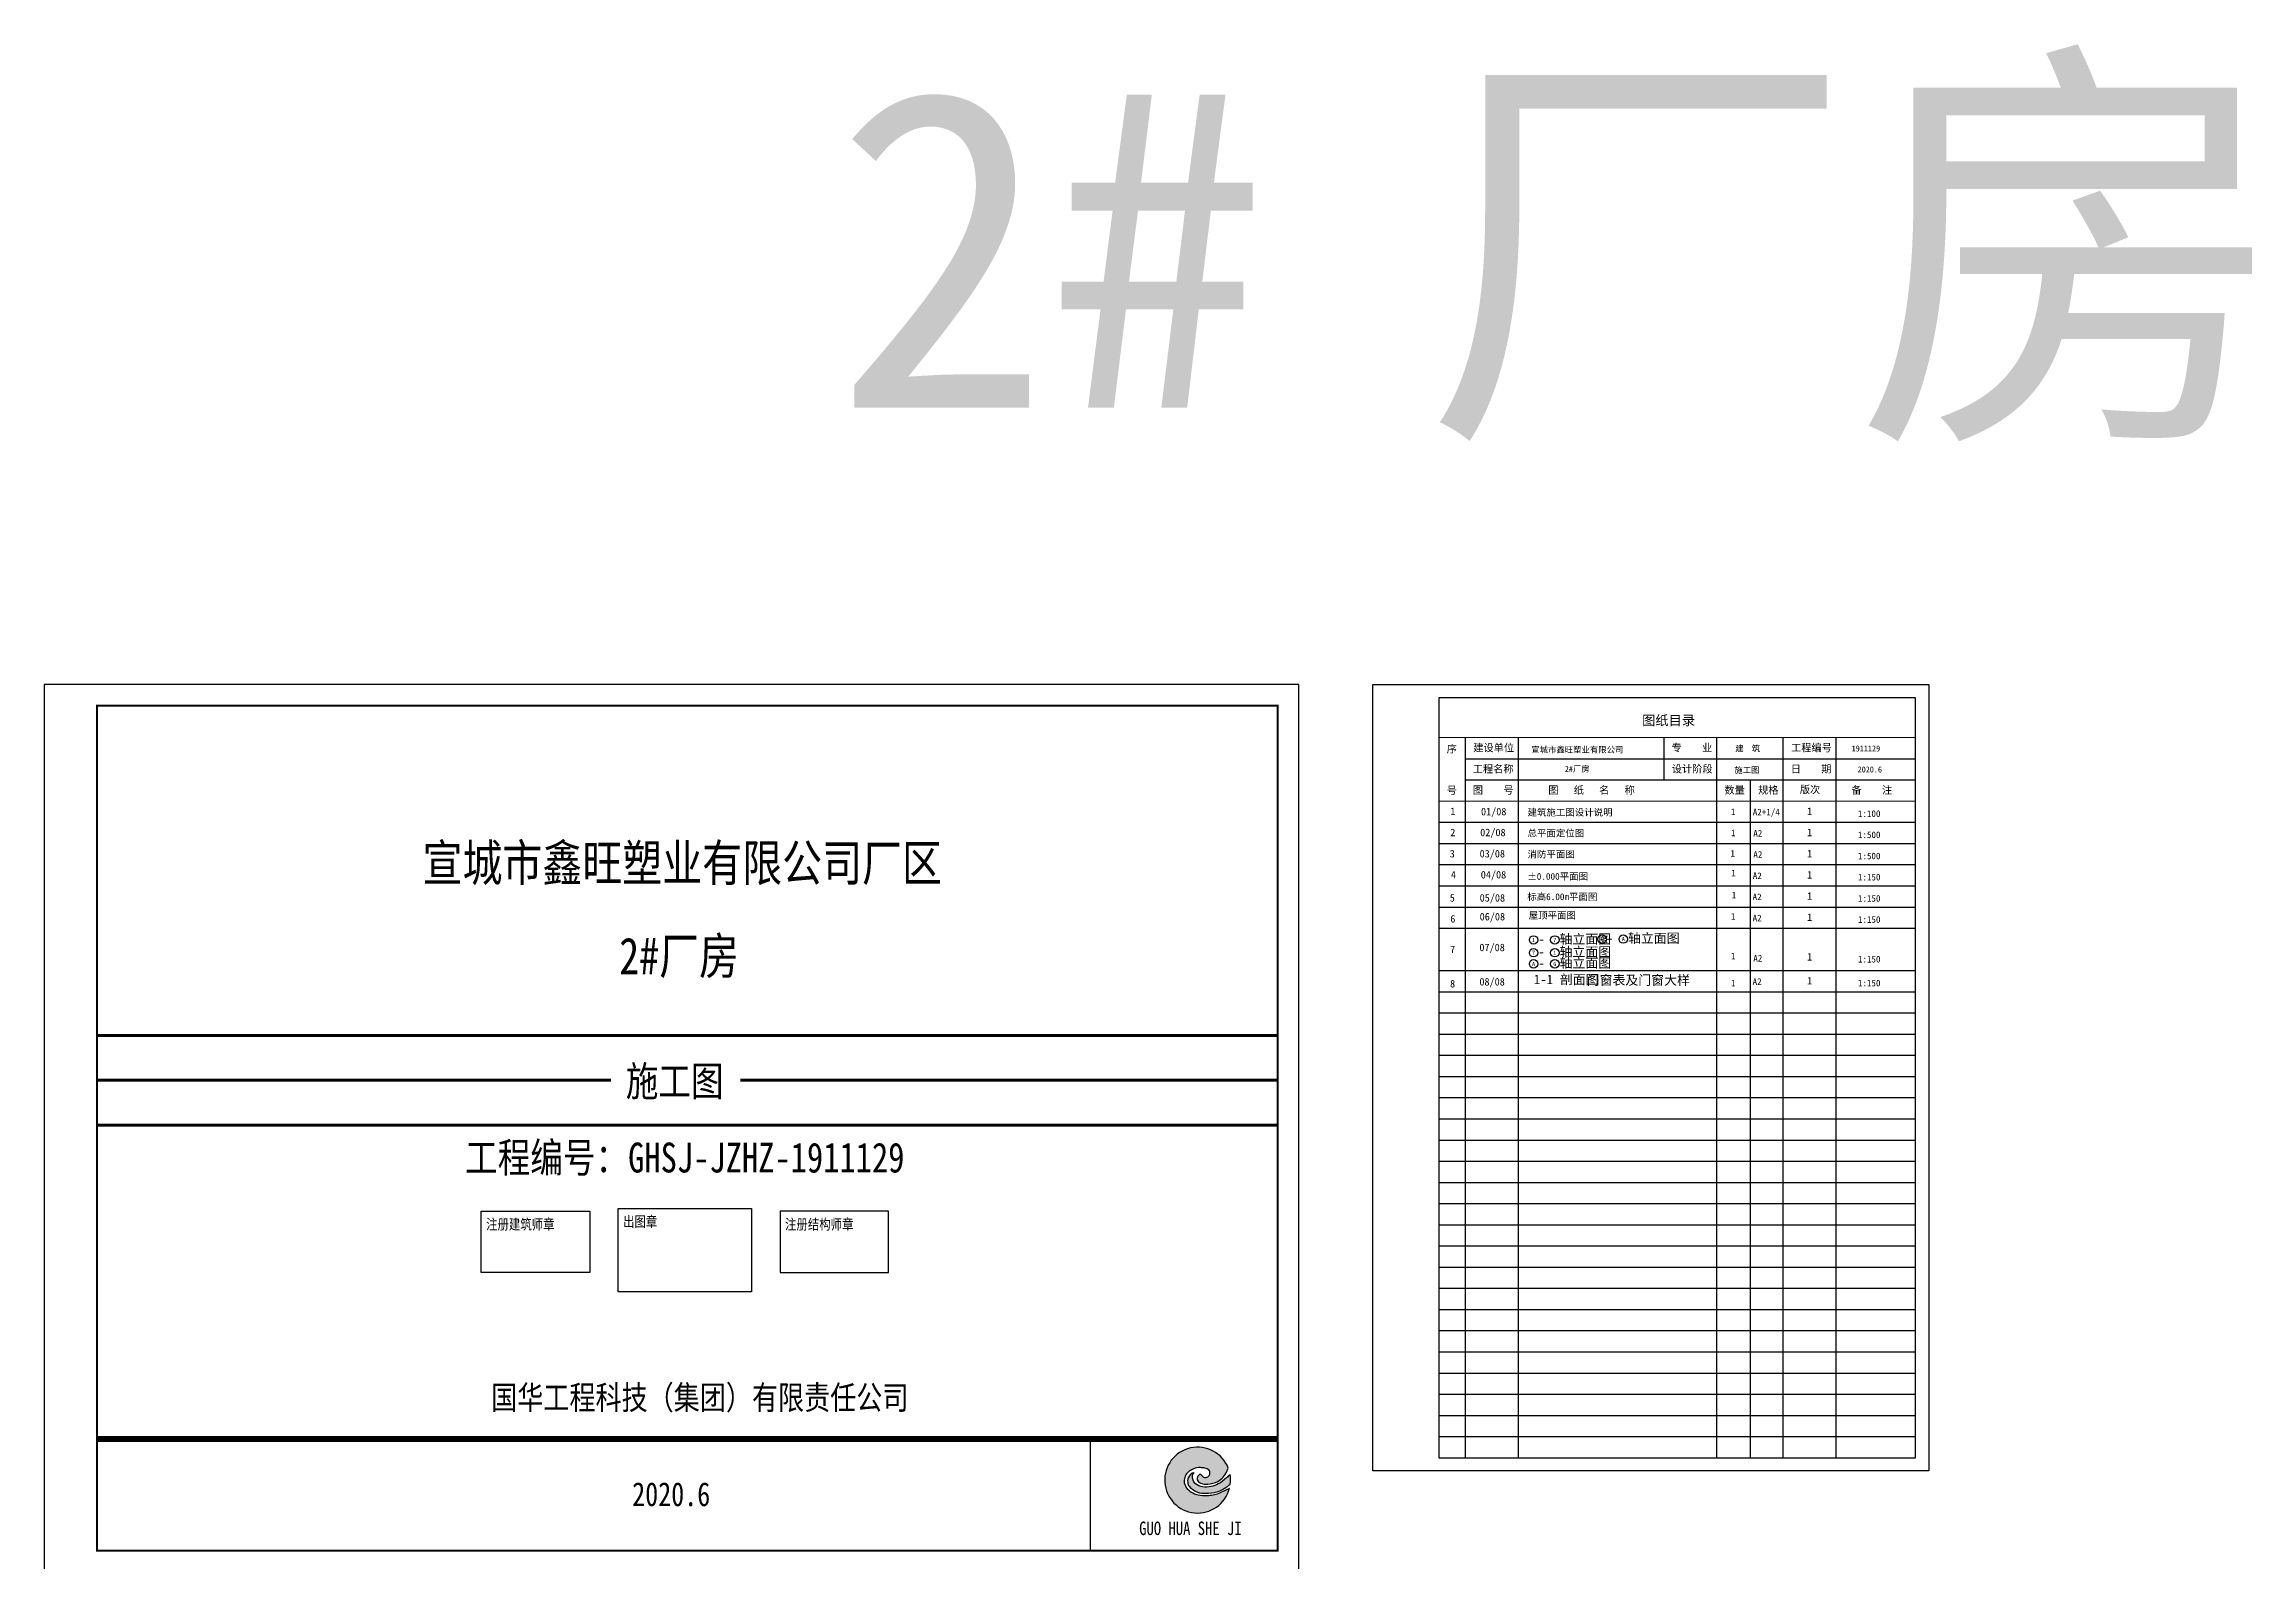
# Model space of a CAD drawing. Extents: x -21908402 to 2004492, y 83987 to 5079726.
# Drawn here: x 1811392 to 1915911, y 441462 to 513302 of the extents above; entities that cross this region are included whole.
import ezdxf
from ezdxf.enums import TextEntityAlignment as Align

# ---------------------------------------------------------------- set-up
doc = ezdxf.new("R2010")
doc.units = 0
doc.header["$LTSCALE"] = 1000
doc.layers.get('0').update_dxf_attribs({"linetype": 'CONTINUOUS'})
for name, color, linetype in [('PP-COM', 7, 'CONTINUOUS'), ('PUB_TEXT', 7, 'CONTINUOUS'), ('PUB_TITLE', 4, 'CONTINUOUS'), ('TEXT', 7, 'CONTINUOUS'), ('TITLE', 4, 'CONTINUOUS'), ('图签', 4, 'CONTINUOUS')]:
    doc.layers.add(name, color=color, linetype=linetype)
doc.styles.add('-宋体', font='', dxfattribs={"width": 0.9})
doc.styles.add('-黑体', font='simhei.ttf', dxfattribs={"width": 0.8})
doc.styles.add('_TCH_DYN', font='')
doc.styles.add('DIM_FONT', font='simplex.shx', dxfattribs={"width": 0.8})
doc.styles.add('HZ2', font='simhei.ttf')
doc.styles.add('STYLE1', font='simhei.ttf', dxfattribs={"width": 0.8})
doc.styles.add('宋体', font='')
doc.styles.get('-宋体').set_extended_font_data('NSimSun')
doc.styles.get('_TCH_DYN').set_extended_font_data('SimSun')
doc.styles.get('宋体').set_extended_font_data('SimSun')

# ---------------------------------------------------------------- blocks, each defined once
blk = doc.blocks.new('3')
at = {"layer": '图签'}
h = blk.add_hatch(color=256, dxfattribs=at)
edge = h.paths.add_edge_path()
edge.add_spline(control_points=[(1583, -871), (1558, -883), (1492, -915), (1382, -968), (1252, -1014), (1099, -1032), (933, -1037), (764, -984), (634, -889), (559, -759), (576, -625), (641, -515), (750, -440), (870, -400), (985, -416), (1082, -422), (1152, -490), (1147, -576), (1086, -630), (1001, -634), (965, -581), (938, -560), (930, -553)], knot_values=[0, 0, 0, 0, 63.887895, 169.604817, 280.476336, 380.511089, 525.343789, 661.29628, 778.663339, 891.78901, 986.689519, 1076.849819, 1177.14234, 1288.120268, 1358.394698, 1444.210632, 1504.595048, 1562.569299, 1621.929046, 1678.334447, 1732.260365, 1758.214456, 1758.214456, 1758.214456, 1758.214456], degree=3, periodic=0)
edge.add_spline(control_points=[(930, -553), (910, -567), (868, -597), (845, -698), (956, -777), (1122, -783), (1355, -733), (1502, -564), (1545, -444), (1555, -418)], knot_values=[0, 0, 0, 0, 53.925917, 119.065904, 202.108356, 321.989089, 501.688438, 732.546208, 796.512534, 796.512534, 796.512534, 796.512534], degree=3, periodic=0)
edge.add_arc((872, -688), 735, 21.5384, 345.5567)
edge = h.paths.add_edge_path(flags=17)
edge.add_spline(control_points=[(1596, -563), (1569, -589), (1487, -667), (1354, -775), (1168, -842), (989, -851), (837, -796), (761, -695), (756, -609), (759, -554), (795, -528), (781, -519), (758, -527), (713, -562), (651, -629), (646, -726), (667, -826), (761, -893), (881, -974), (1075, -986), (1310, -966), (1489, -866), (1579, -796), (1601, -779)], knot_values=[0, 0, 0, 0, 85.842589, 260.208147, 389.922213, 536.342718, 667.443352, 743.969945, 813.13614, 859.874504, 876.357114, 881.852622, 891.125467, 929.594025, 1016.468712, 1086.964256, 1146.831765, 1241.689023, 1338.678559, 1480.321397, 1675.457673, 1877.933485, 1940.18405, 1940.18405, 1940.18405, 1940.18405], degree=3, periodic=0)
edge.add_arc((872, -688), 735, 352.8544, 369.7328)
for start, end in [(21.5384, 345.5567), (352.8544, 9.7328)]:
    blk.add_arc((872, -688), 735, start, end, dxfattribs=at)
for points in [[(930, -553), (955, -574), (1007, -622), (1080, -622), (1138, -570), (1142, -495), (1088, -438), (979, -414), (888, -408), (749, -448), (644, -525), (585, -626), (573, -749), (640, -879), (761, -973), (930, -1026), (1118, -1028), (1247, -1010), (1383, -965), (1508, -907), (1583, -871)], [(930, -553), (878, -600), (862, -683), (941, -757), (1096, -776), (1322, -717), (1524, -495), (1555, -418)], [(1596, -563), (1514, -640), (1332, -774), (1173, -832), (983, -838), (827, -771), (769, -689), (757, -600), (777, -543), (789, -525), (783, -521), (771, -523), (729, -551), (660, -640), (650, -731), (670, -806), (759, -891), (868, -955), (1050, -980), (1302, -949), (1536, -828), (1601, -779)]]:
    blk.add_spline(points, degree=3, dxfattribs=at)

msp = doc.modelspace()

# ---------------------------------------------------------------- linework, layer by layer
at = {"color": 250}
for points in [[(1832082.9, 458064), (1837218.2, 458064), (1837218.2, 455157.5), (1832082.9, 455157.5)], [(1838569.3, 458189.6), (1844885.1, 458189.6), (1844885.1, 454247.9), (1838569.3, 454247.9)], [(1851371.5, 458064), (1846236.3, 458064), (1846236.3, 455157.5), (1851371.5, 455157.5)]]:
    msp.add_lwpolyline(points, close=True, dxfattribs=at)
at = {"layer": 'PUB_TEXT', "color": 7}
for centre in [(1881906.4, 470898.6), (1881906.4, 470295.7), (1882908.8, 470898.6), (1882908.8, 470295.7), (1885150, 470942.4), (1886152.4, 470942.4), (1881906.4, 469765.6), (1882908.8, 469765.6)]:
    msp.add_circle(centre, 201.5, dxfattribs=at)
at = {"layer": 'PUB_TITLE', "color": 4}
for p, q in [((1870791.5, 445762.4), (1870791.5, 482987.2)), ((1874292.7, 482987.2), (1900613.2, 482987.2)), ((1900613.2, 482987.2), (1900613.2, 445762.4)), ((1899986.6, 482360.5), (1877426.1, 482360.5)), ((1877426.1, 482360.5), (1877426.1, 446389.1)), ((1899986.6, 446389.1), (1899986.6, 482360.5)), ((1878679.5, 446389.1), (1878679.5, 480480.4)), ((1881186.2, 446389.1), (1881186.2, 480480.4)), ((1890586.4, 446389.1), (1890586.4, 480480.4)), ((1893719.8, 446389.1), (1893719.8, 480480.4)), ((1896226.5, 446389.1), (1896226.5, 480480.4)), ((1878679.5, 479477.8), (1899986.6, 479477.8)), ((1878679.5, 478475.1), (1899986.6, 478475.1)), ((1892153.1, 478475.1), (1892153.1, 446389.1)), ((1877426.1, 476469.7), (1899986.6, 476469.7)), ((1877426.1, 475467), (1899986.6, 475467)), ((1877426.1, 475467), (1899986.6, 475467)), ((1877426.1, 474464.3), (1899986.6, 474464.3)), ((1877426.1, 474464.3), (1899986.6, 474464.3)), ((1877426.1, 473461.6), (1899986.6, 473461.6)), ((1877426.1, 472459), (1899986.6, 472459)), ((1877426.1, 472459), (1899986.6, 472459)), ((1877426.1, 471456.3), (1899986.6, 471456.3)), ((1877426.1, 471456.3), (1899986.6, 471456.3)), ((1877426.1, 469450.9), (1899986.6, 469450.9)), ((1877426.1, 468448.2), (1899986.6, 468448.2)), ((1877426.1, 467445.5), (1899986.6, 467445.5)), ((1877426.1, 466442.8), (1899986.6, 466442.8)), ((1877426.1, 465440.1), (1899986.6, 465440.1)), ((1877426.1, 464437.5), (1899986.6, 464437.5)), ((1877426.1, 463434.8), (1899986.6, 463434.8)), ((1877426.1, 462432.1), (1899986.6, 462432.1)), ((1877426.1, 461429.4), (1899986.6, 461429.4)), ((1877426.1, 460426.7), (1899986.6, 460426.7)), ((1877426.1, 459424), (1899986.6, 459424)), ((1877426.1, 458421.3), (1899986.6, 458421.3)), ((1877426.1, 457418.6), (1899986.6, 457418.6)), ((1877426.1, 456416), (1899986.6, 456416)), ((1877426.1, 455413.3), (1899986.6, 455413.3)), ((1877426.1, 454410.6), (1899986.6, 454410.6)), ((1877426.1, 453407.9), (1899986.6, 453407.9)), ((1877426.1, 452405.2), (1899986.6, 452405.2)), ((1877426.1, 451402.5), (1899986.6, 451402.5)), ((1877426.1, 450399.8), (1899986.6, 450399.8)), ((1877426.1, 449397.1), (1899986.6, 449397.1)), ((1877426.1, 448394.5), (1899986.6, 448394.5)), ((1877426.1, 447391.8), (1899986.6, 447391.8)), ((1877426.1, 446389.1), (1899986.6, 446389.1)), ((1900613.2, 445762.4), (1874292.7, 445762.4))]:
    msp.add_line(p, q, dxfattribs=at)
at = {"layer": 'PUB_TITLE', "color": 7}
msp.add_line((1888079.6, 480480.4), (1888079.6, 478475.1), dxfattribs=at)
at = {"layer": 'PUB_TITLE'}
msp.add_lwpolyline([(1811391.5, 440987.2), (1870791.5, 440987.2), (1870791.5, 482987.2), (1811391.5, 482987.2)], close=True, dxfattribs=at)
at = {"layer": 'PUB_TITLE', "color": 4}
msp.add_lwpolyline([(1874292.7, 482987.2), (1900613.2, 482987.2), (1900613.2, 445762.4), (1874292.7, 445762.4)], close=True, dxfattribs=at)
at = {"layer": 'PUB_TITLE', "const_width": 100}
msp.add_lwpolyline([(1813891.5, 441987.2), (1869791.5, 441987.2), (1869791.5, 481987.2), (1813891.5, 481987.2)], close=True, dxfattribs=at)
at = {"layer": 'PUB_TITLE', "color": 4, "const_width": 50.1}
for points in [[(1877426.1, 480480.4), (1899986.6, 480480.4)], [(1877426.1, 477472.4), (1899986.6, 477472.4)]]:
    msp.add_lwpolyline(points, dxfattribs=at)
at = {"layer": 'TITLE'}
msp.add_line((1860928.9, 441987.2), (1860928.9, 447272.3), dxfattribs=at)
for points, const_width in [([(1813891.5, 466380.3), (1869791.5, 466380.3)], 141.4), ([(1813891.5, 464259), (1838233.5, 464259)], 141.4), ([(1844347.9, 464259), (1869791.5, 464259)], 141.4), ([(1813891.5, 462137.7), (1869791.5, 462137.7)], 141.4), ([(1813891.5, 447272.3), (1869791.5, 447272.3)], 282.8)]:
    msp.add_lwpolyline(points, dxfattribs=dict(at, const_width=const_width))

# ---------------------------------------------------------------- block references
at = {"xscale": 2.121299999649636, "yscale": 2.121299999649636, "zscale": 2.121299999670731}
msp.add_blockref('3', (1864151.8, 446790), dxfattribs=at)

# ---------------------------------------------------------------- texts
at = {"color": 7, "style": 'DIM_FONT', "width": 0.8, "flags": 9}
for tag, s in [('YSIZE', '1000'), ('XSIZE', '3000')]:
    msp.add_attdef(tag, (1881186.2, 479477.8), s, height=0.627, dxfattribs=at)
at = {"layer": 'PP-COM', "color": 4, "style": 'STYLE1', "width": 0.8}
msp.add_text('GUO HUA SHE JI', height=636.39, dxfattribs=at).set_placement((1863234.1, 442731.5))
at = {"layer": 'PUB_TEXT', "style": '_TCH_DYN'}
for s, p in [('厂房', (1876648, 496095.4)), ('2#', (1848790.8, 496095.4))]:
    msp.add_text(s, height=15000, dxfattribs=at).set_placement(p)
at = {"layer": 'PUB_TEXT', "color": 7}
for s, height, style, p in [('图纸目录', 459.87, 'HZ2', (1887042.7, 481065.4)), ('建设单位', 353.75, 'HZ2', (1879051.1, 479822.4)), ('宣城市鑫旺塑业有限公司', 282.998, 'HZ2', (1881798.8, 479765.2)), ('专    业', 353.75, 'HZ2', (1888435.6, 479822.4)), ('建  筑', 283, 'HZ2', (1891453.6, 479822.4)), ('工程编号', 353.75, 'HZ2', (1894095.8, 479822.4)), ('1911129', 283, 'HZ2', (1896964.5, 479822.4)), ('工程名称', 353.75, 'HZ2', (1879027.8, 478819.7)), ('2#厂房', 283, 'HZ2', (1883384.9, 478855.7)), ('设计阶段', 353.75, 'HZ2', (1888451.3, 478819.7)), ('施工图', 283, 'HZ2', (1891411.5, 478800.2)), ('日    期', 353.75, 'HZ2', (1894080.4, 478819.7)), ('图    号', 353.75, 'HZ2', (1879030.4, 477817.1)), ('图   纸   名   称', 353.748, 'HZ2', (1882601.4, 477817.1)), ('数量', 353.75, 'HZ2', (1890941.8, 477817.1)), ('规格', 353.75, 'HZ2', (1892534.5, 477817.1)), ('版次', 353.75, 'HZ2', (1894511.7, 477841.5)), ('备    注', 353.75, 'HZ2', (1896955.2, 477817.1)), ('1', 353.7, 'HZ2', (1877964, 476814.4)), ('01/08', 353.75, 'HZ2', (1879416.8, 476800)), ('建筑施工图设计说明', 319.26, 'HZ2', (1881621.4, 476778.9)), ('1', 313.3, '-宋体', (1891249.6, 476814.4)), ('A2+1/4', 313.34, '-宋体', (1892285.2, 476797.2)), ('1', 353.7, 'HZ2', (1894854.3, 476814.3)), ('1:100', 313.34, '-宋体', (1897263, 476722.7)), ('2', 353.7, 'HZ2', (1877964, 475811.7)), ('02/08', 353.75, 'HZ2', (1879378.5, 475811.7)), ('总平面定位图', 319.26, 'HZ2', (1881621.4, 475795.9)), ('1', 313.3, '-宋体', (1891249.6, 475811.7)), ('A2', 313.34, '-宋体', (1892308.5, 475791)), ('1', 353.7, 'HZ2', (1894854.3, 475811.7)), ('1:500', 313.34, '-宋体', (1897263, 475720)), ('3', 353.7, 'HZ2', (1877936.3, 474805.5)), ('03/08', 353.75, 'HZ2', (1879350.8, 474805.5)), ('消防平面图', 319.26, 'HZ2', (1881621.4, 474793.2)), ('1', 313.3, '-宋体', (1891229.3, 474842.1)), ('A2', 313.34, '-宋体', (1892308.5, 474788.3)), ('1', 353.7, 'HZ2', (1894854.3, 474809)), ('1:500', 313.34, '-宋体', (1897263, 474717.3)), ('4', 353.7, 'HZ2', (1877991.7, 473811.1)), ('04/08', 353.75, 'HZ2', (1879406.3, 473811.1)), ('%%P0.000平面图', 319.258, 'HZ2', (1881621.4, 473748.2)), ('1', 313.3, '-宋体', (1891262.3, 473909.1)), ('A2', 313.34, '-宋体', (1892282.5, 473780.9)), ('1', 353.7, 'HZ2', (1894854.3, 473806.3)), ('1:150', 313.34, '-宋体', (1897263, 473714.6)), ('5', 353.7, 'HZ2', (1877938.5, 472716.4)), ('05/08', 353.75, 'HZ2', (1879353, 472716.4)), ('标高6.00m平面图', 319.26, 'HZ2', (1881605.8, 472785)), ('1', 313.3, '-宋体', (1891287.5, 472861.8)), ('A2', 313.34, '-宋体', (1892275.6, 472783)), ('1', 353.7, 'HZ2', (1894854.3, 472803.6)), ('1:150', 313.34, '-宋体', (1897263, 472711.9)), ('6', 353.7, 'HZ2', (1877964, 471722.5)), ('06/08', 353.75, 'HZ2', (1879353, 471825.1)), ('1', 313.3, '-宋体', (1891249.6, 471855.4)), ('A2', 313.34, '-宋体', (1892275.6, 471780.3)), ('1', 353.7, 'HZ2', (1894854.3, 471800.9)), ('1:150', 313.34, '-宋体', (1897263, 471709.2)), ('7', 353.7, 'HZ2', (1877951.5, 470276.8)), ('07/08', 353.75, 'HZ2', (1879340.5, 470369.2)), ('-', 447.9, '_TCH_DYN', (1882130.3, 470719.5)), ('轴立面图', 447.89, '_TCH_DYN', (1883132.8, 470719.5)), ('轴立面图', 447.89, '_TCH_DYN', (1883132.8, 470116.5)), ('-', 447.9, '_TCH_DYN', (1885373.9, 470763.2)), ('轴立面图', 447.89, '_TCH_DYN', (1886376.4, 470763.2)), ('-', 447.9, '_TCH_DYN', (1882130.3, 470116.5)), ('-', 447.9, '_TCH_DYN', (1882130.3, 469586.4)), ('轴立面图', 447.89, '_TCH_DYN', (1883132.8, 469586.4)), ('剖面图', 447.89, '_TCH_DYN', (1883152.3, 468806.8)), ('1', 313.3, '-宋体', (1891249.6, 469978.2)), ('A2', 313.34, '-宋体', (1892308.8, 469875.5)), ('1', 353.7, 'HZ2', (1894854.3, 469923.7)), ('1:150', 313.34, '-宋体', (1897263, 469832.1)), ('8', 353.7, 'HZ2', (1877951.5, 468651.6)), ('08/08', 353.75, 'HZ2', (1879340.5, 468744)), ('1-1', 447.89, '_TCH_DYN', (1881915.3, 468806.8)), ('门窗表及门窗大样', 447.89, '_TCH_DYN', (1884420.1, 468774.4)), ('1', 313.3, '-宋体', (1891249.6, 468697.3)), ('A2', 313.34, '-宋体', (1892275.6, 468772.2)), ('1', 353.7, 'HZ2', (1894854.3, 468792.8)), ('1:150', 313.34, '-宋体', (1897263, 468701.2))]:
    msp.add_text(s, height=height, dxfattribs=dict(at, style=style)).set_placement(p)
at = {"layer": 'PUB_TEXT', "color": 7, "style": 'HZ2'}
for s, height, p in [('序', 353.7, (1878034, 479954)), ('2020.6', 283, (1897824.2, 478968.1)), ('号', 353.7, (1878034, 477980))]:
    msp.add_text(s, height=height, dxfattribs=at).set_placement(p, align=Align.MIDDLE)
at = {"layer": 'PUB_TEXT', "color": 7, "style": '_TCH_DYN'}
for s, height, width, p, p2 in [('7', 194.4, 1.372981, (1881834.5, 470198.5), (1881978.3, 470198.5)), ('1', 194.4, 1.824372, (1881834.5, 470801.4), (1881978.3, 470801.4)), ('7', 194.4, 1.372981, (1882836.9, 470801.4), (1882980.7, 470801.4)), ('1', 194.4, 1.824372, (1882836.9, 470198.5), (1882980.7, 470198.5)), ('G', 195.2, 1.134975, (1885078.6, 470844.8), (1885221.4, 470844.8)), ('A', 195.6, 1.081893, (1886081.3, 470844.6), (1886223.5, 470844.6)), ('A', 195.6, 1.081893, (1881835.3, 469667.8), (1881977.5, 469667.8)), ('G', 195.2, 1.134975, (1882837.4, 469668), (1882980.2, 469668))]:
    msp.add_text(s, height=height, dxfattribs=dict(at, width=width)).set_placement(p, p2, align=Align.FIT)
at = {"layer": 'PUB_TEXT', "color": 7, "insert": (1881674.7, 472222.2), "char_height": 319.26, "width": 6000, "attachment_point": 1, "style": 'HZ2'}
msp.add_mtext('屋顶平面图', dxfattribs=at)
at = {"layer": 'TEXT', "style": '-黑体', "width": 0.8}
for s, height, p in [('宣城市鑫旺塑业有限公司厂区', 1733.468, (1841600.8, 474586)), ('2#厂房', 1733.47, (1841453.9, 470177.7))]:
    msp.add_text(s, height=height, dxfattribs=at).set_placement(p, align=Align.MIDDLE)
at = {"layer": 'TEXT', "style": '宋体', "width": 0.8}
for s, height, p in [('施工图', 1414.2, (1838929.2, 463505.1)), ('工程编号：GHSJ-JZHZ-1911129', 1414.2, (1831322.2, 459891.9)), ('出图章', 494.97, (1838798.9, 457319.3)), ('注册建筑师章', 494.97, (1832312.5, 457193.6)), ('注册结构师章', 494.97, (1846465.9, 457193.6)), ('国华工程科技（集团）有限责任公司', 1131.36, (1832556.2, 448672.5)), ('2020.6', 1131.36, (1839231.3, 444098.8))]:
    msp.add_text(s, height=height, dxfattribs=at).set_placement(p)

doc.saveas('drawing.dxf')
